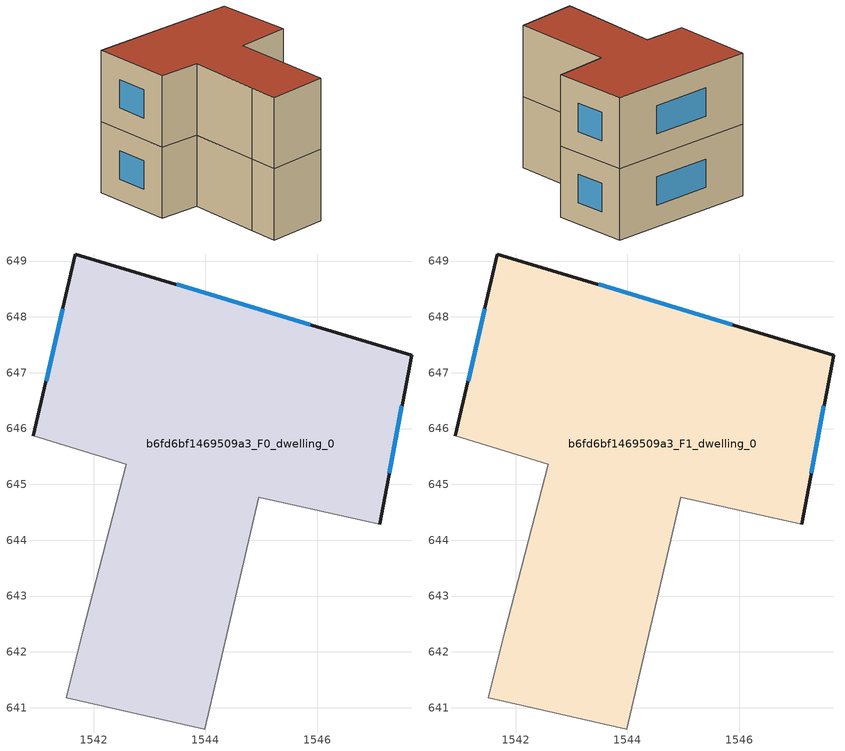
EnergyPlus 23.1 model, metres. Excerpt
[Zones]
b6fd6bf1469509a3_F0_dwelling_0
 floor ground (EU_floor_Construction): 1547.69,647.32 1547.12,644.29 1544.95,644.77 1543.99,640.62 1541.51,641.18 1541.8,642.36 1542.58,645.36 1540.92,645.87 1541.67,649.13 z0
 wall outside (EU_wall_Construction): 1547.12,644.29 1547.69,647.32 1541.67,649.13 1540.92,645.87 z0:3
 wall adiabatic (EU_wall_Construction): 1540.92,645.87 1542.58,645.36 1541.8,642.36 1541.51,641.18 1543.99,640.62 1544.95,644.77 1547.12,644.29 z0:3
 window (EU_Window_Construction): 1545.88,647.86 1543.49,648.58 / 1547.29,645.2 1547.52,646.4 / 1541.45,648.15 1541.15,646.85 z0.9:2.1
b6fd6bf1469509a3_F1_dwelling_0
 floor to b6fd6bf1469509a3_F0_dwelling_0 (EU_floor_Construction): 1547.69,647.32 1547.12,644.29 1544.95,644.77 1543.99,640.62 1541.5,641.18 1541.8,642.36 1542.58,645.36 1540.92,645.87 1541.67,649.13 z3
 wall outside (EU_wall_Construction): 1547.12,644.29 1547.69,647.32 1541.67,649.13 1540.92,645.87 z3:6
 wall adiabatic (EU_wall_Construction): 1540.92,645.87 1542.58,645.36 1541.8,642.36 1541.51,641.18 1543.99,640.62 1544.95,644.77 1547.12,644.29 z3:6
 window (EU_Window_Construction): 1545.88,647.86 1543.49,648.58 / 1547.29,645.2 1547.52,646.4 / 1541.45,648.15 1541.15,646.85 z3.9:5.1
 roof outside (EU_roof_Construction): 1543.99,640.62 1544.95,644.77 1547.12,644.29 1547.69,647.32 1541.67,649.13 1540.92,645.87 1542.58,645.36 1541.8,642.36 1541.51,641.18 z6
[Building]
EU S2 Campaign: North Axis=0; Terrain=City; Solar Distribution=FullExterior
[Site:Location]
Bologna: Latitude=44.5; Longitude=11.25; Time Zone=1; Elevation=37
[SizingPeriod:WeatherFileDays]
AnnualSizingPeriod: Begin Month=1; Begin Day of Month=1; End Month=12; End Day of Month=31; Day of Week for Start Day=Monday; Use Weather File Daylight Saving Period=No; Use Weather File Rain and Snow Indicators=No
[MATERIAL]
EU_InternalMass_Material: Roughness=MediumRough; Thickness=0.1; Conductivity=1; Density=1800; Specific Heat=900; Thermal Absorptance=0.9; Solar Absorptance=0.7; Visible Absorptance=0.7
[MATERIAL:NOMASS] Roughness=MediumRough; Thermal Absorptance=0.9; Solar Absorptance=0.7; Visible Absorptance=0.7
Name | Thermal Resistance
EU_wall_NoMass | 0.734017
EU_roof_NoMass | 0.658631
EU_floor_NoMass | 0.747526
[WINDOWMATERIAL:SIMPLEGLAZINGSYSTEM]
EU_Window_SimpleGlazing: UFactor=4.06248; Solar Heat Gain Coefficient=0.85; Visible Transmittance=0.85
[CONSTRUCTION]
EU_wall_Construction: EU_wall_NoMass
EU_roof_Construction: EU_roof_NoMass
EU_floor_Construction: EU_floor_NoMass
EU_Window_Construction: EU_Window_SimpleGlazing
EU_InternalMass_Construction: EU_InternalMass_Material
[ZONE] Type=1; Multiplier=1; Ceiling Height=autocalculate; Floor Area=autocalculate; Part of Total Floor Area=Yes
Name | Volume
b6fd6bf1469509a3_F0_dwelling_0 | 94.1814
b6fd6bf1469509a3_F1_dwelling_0 | 94.1829
[INTERNALMASS] Construction=EU_InternalMass_Construction; Surface Area=31.3942
Name | Zone or ZoneList
b6fd6bf1469509a3_F0_dwelling_0_EU_InternalMass | b6fd6bf1469509a3_F0_dwelling_0
b6fd6bf1469509a3_F1_dwelling_0_EU_InternalMass | b6fd6bf1469509a3_F1_dwelling_0
[OTHEREQUIPMENT] Fuel Type=Electricity; Design Level Calculation Method=Watts/Area; Power per Zone Floor Area=1; Fraction Latent=0; Fraction Radiant=0; Fraction Lost=0; Carbon Dioxide Generation Rate=0; EndUse Subcategory=EU_Step8_InternalGains
Name | Zone or ZoneList or Space or SpaceList | Schedule
EU_Step8_InternalGain_b6fd6bf1469509a3_F0_dwelling_0_f000 | b6fd6bf1469509a3_F0_dwelling_0 | EU_Step8_GainSchedule_b6fd6bf1469509a3_F0_dwelling_0_f000
EU_Step8_InternalGain_b6fd6bf1469509a3_F1_dwelling_0_f000 | b6fd6bf1469509a3_F1_dwelling_0 | EU_Step8_GainSchedule_b6fd6bf1469509a3_F1_dwelling_0_f000
[ZONEVENTILATION:DESIGNFLOWRATE] Schedule=EU_AlwaysOn; Design Flow Rate Calculation Method=AirChanges/Hour; Air Changes per Hour=0.656562; Ventilation Type=Natural; Fan Pressure Rise=0; Fan Total Efficiency=1; Constant Term Coefficient=1; Temperature Term Coefficient=0; Velocity Term Coefficient=0; Velocity Squared Term Coefficient=0; Minimum Indoor Temperature=-100; Maximum Indoor Temperature=100; Delta Temperature=-100; Minimum Outdoor Temperature=-100; Maximum Outdoor Temperature=100; Maximum Wind Speed=40
Name | Zone or ZoneList or Space or SpaceList
EU_ConstantAir_b6fd6bf1469509a3_F0_dwelling_0 | b6fd6bf1469509a3_F0_dwelling_0
EU_ConstantAir_b6fd6bf1469509a3_F1_dwelling_0 | b6fd6bf1469509a3_F1_dwelling_0
[HVACTEMPLATE:THERMOSTAT] Constant Heating Setpoint=20; Constant Cooling Setpoint=50
EU_HeatOnly_b6fd6bf1469509a3_F0_dwelling_0; EU_HeatOnly_b6fd6bf1469509a3_F1_dwelling_0
[HVACTEMPLATE:ZONE:IDEALLOADSAIRSYSTEM] System Availability Schedule=EU_AlwaysOn; Maximum Heating Supply Air Temperature=50; Minimum Cooling Supply Air Temperature=13; Maximum Heating Supply Air Humidity Ratio=0.0156; Minimum Cooling Supply Air Humidity Ratio=0.0077; Heating Limit=NoLimit; Cooling Limit=NoLimit; Heating Availability Schedule=EU_AlwaysOn; Cooling Availability Schedule=EU_CoolingOff; Dehumidification Control Type=ConstantSensibleHeatRatio; Cooling Sensible Heat Ratio=0.7; Dehumidification Setpoint=60; Humidification Control Type=None; Humidification Setpoint=30; Outdoor Air Method=None; Outdoor Air Flow Rate per Person=0.00944; Outdoor Air Flow Rate per Zone Floor Area=0; Outdoor Air Flow Rate per Zone=0; Demand Controlled Ventilation Type=None; Outdoor Air Economizer Type=NoEconomizer; Heat Recovery Type=None; Sensible Heat Recovery Effectiveness=0.7; Latent Heat Recovery Effectiveness=0.65
Name | Template Thermostat
b6fd6bf1469509a3_F0_dwelling_0 | EU_HeatOnly_b6fd6bf1469509a3_F0_dwelling_0
b6fd6bf1469509a3_F1_dwelling_0 | EU_HeatOnly_b6fd6bf1469509a3_F1_dwelling_0
[SIZING:ZONE] Zone Cooling Design Supply Air Temperature Input Method=SupplyAirTemperature; Zone Cooling Design Supply Air Temperature=13; Zone Heating Design Supply Air Temperature Input Method=SupplyAirTemperature; Zone Heating Design Supply Air Temperature=50; Zone Cooling Design Supply Air Humidity Ratio=0.008; Zone Heating Design Supply Air Humidity Ratio=0.008; Cooling Design Air Flow Method=DesignDay; Cooling Design Air Flow Rate=0; Cooling Minimum Air Flow per Zone Floor Area=0.000762; Cooling Minimum Air Flow=0; Cooling Minimum Air Flow Fraction=0.2; Heating Design Air Flow Method=DesignDay; Heating Design Air Flow Rate=0; Heating Maximum Air Flow per Zone Floor Area=0.002032; Heating Maximum Air Flow=0.141576; Heating Maximum Air Flow Fraction=0.3; Account for Dedicated Outdoor Air System=No; Dedicated Outdoor Air System Control Strategy=NeutralSupplyAir; Dedicated Outdoor Air Low Setpoint Temperature for Design=autosize; Dedicated Outdoor Air High Setpoint Temperature for Design=autosize; Zone Load Sizing Method=Sensible Load Only No Latent Load; Zone Latent Cooling Design Supply Air Humidity Ratio Input Method=HumidityRatioDifference; Zone Cooling Design Supply Air Humidity Ratio Difference=0.005; Zone Latent Heating Design Supply Air Humidity Ratio Input Method=HumidityRatioDifference; Zone Humidification Design Supply Air Humidity Ratio Difference=0.005
b6fd6bf1469509a3_F0_dwelling_0; b6fd6bf1469509a3_F1_dwelling_0
[SCHEDULE:CONSTANT]
Name | Hourly Value
EU_AlwaysOn | 1
EU_CoolingOff | 0
[SCHEDULE:FILE] Column Number=1; Rows to Skip at Top=0; Number of Hours of Data=8760; Column Separator=Comma; Interpolate to Timestep=No; Minutes per Item=60; Adjust Schedule for Daylight Savings=Yes
Name | File
EU_Step8_GainSchedule_b6fd6bf1469509a3_F0_dwelling_0_f000 | ../../schedules/b6fd6bf1469509a3/b6fd6bf1469509a3_F0_dwelling_0_f000_gain.csv
EU_Step8_GainSchedule_b6fd6bf1469509a3_F1_dwelling_0_f000 | ../../schedules/b6fd6bf1469509a3/b6fd6bf1469509a3_F1_dwelling_0_f000_gain.csv
